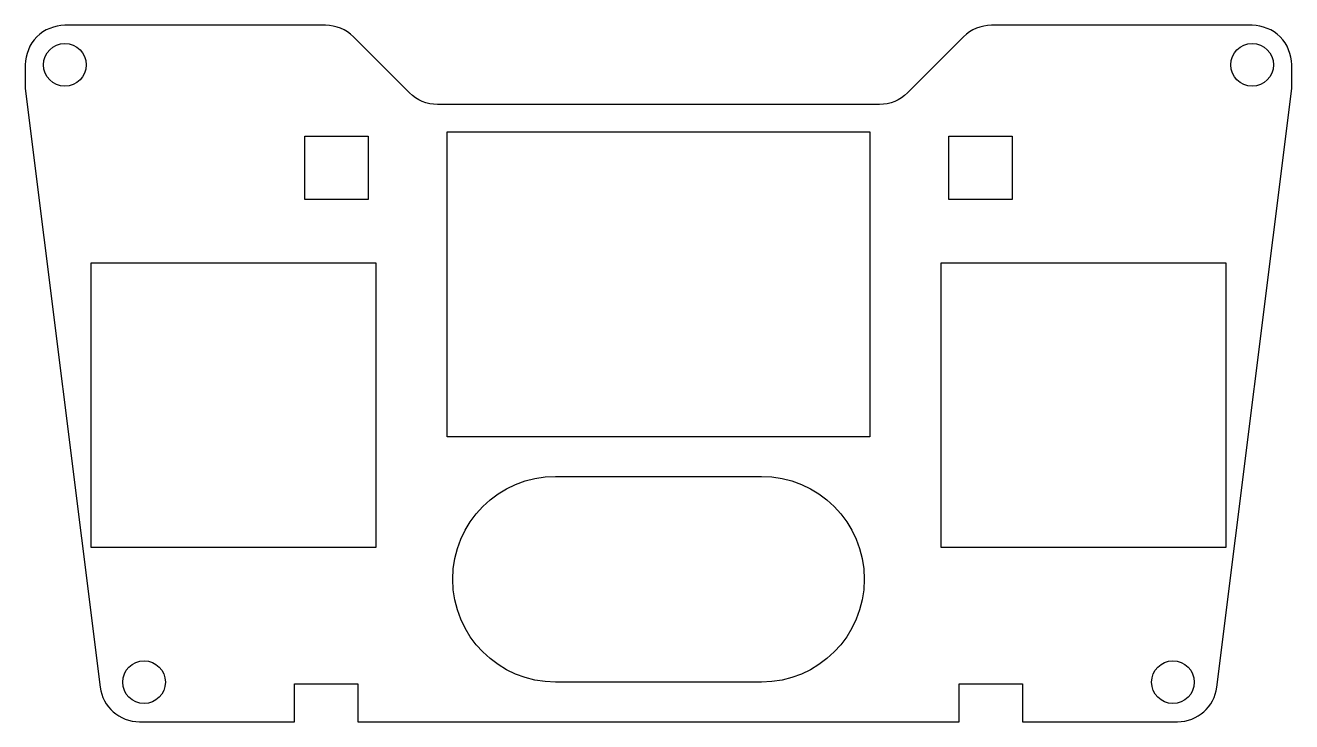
# Model space of a CAD drawing. Header units: millimetres. Extents: x -80 to 0, y -40 to 4.
import ezdxf

# ---------------------------------------------------------------- set-up
doc = ezdxf.new("R2010")
doc.units = ezdxf.units.MM
doc.layers.get('0').update_dxf_attribs({"linetype": 'CONTINUOUS'})

msp = doc.modelspace()

# ---------------------------------------------------------------- linework, layer by layer
for points in [[(-61.036, 4), (-77.5, 4, 0.414214), (-80, 1.5), (-80, 0), (-75.274, -37.81, 0.378242), (-72.793, -40), (-63, -40), (-63, -37.6), (-59, -37.6), (-59, -40), (-21, -40), (-21, -37.6), (-17, -37.6), (-17, -40), (-7.207, -40, 0.378242), (-4.726, -37.81), (0, 0), (0, 1.5, 0.414214), (-2.5, 4), (-18.964, 4, 0.198912), (-20.732, 3.268), (-24.268, -0.268, -0.198912), (-26.036, -1), (-53.964, -1, -0.198912), (-55.732, -0.268), (-59.268, 3.268, 0.198912)], [(-33.5, -37.5), (-46.5, -37.5, -1), (-46.5, -24.5), (-33.5, -24.5, -1)]]:
    msp.add_lwpolyline(points, format="xyb", close=True)
for points in [[(-58.35, -3), (-58.35, -7), (-62.35, -7), (-62.35, -3)], [(-53.35, -22), (-53.35, -2.74), (-26.65, -2.74), (-26.65, -22)], [(-17.65, -3), (-17.65, -7), (-21.65, -7), (-21.65, -3)], [(-57.85, -11), (-57.85, -29), (-75.85, -29), (-75.85, -11)], [(-4.15, -11), (-4.15, -29), (-22.15, -29), (-22.15, -11)]]:
    msp.add_lwpolyline(points, close=True)
for centre in [(-77.5, 1.5), (-2.5, 1.5), (-72.5, -37.5), (-7.5, -37.5)]:
    msp.add_circle(centre, 1.35)

doc.saveas('drawing.dxf')
